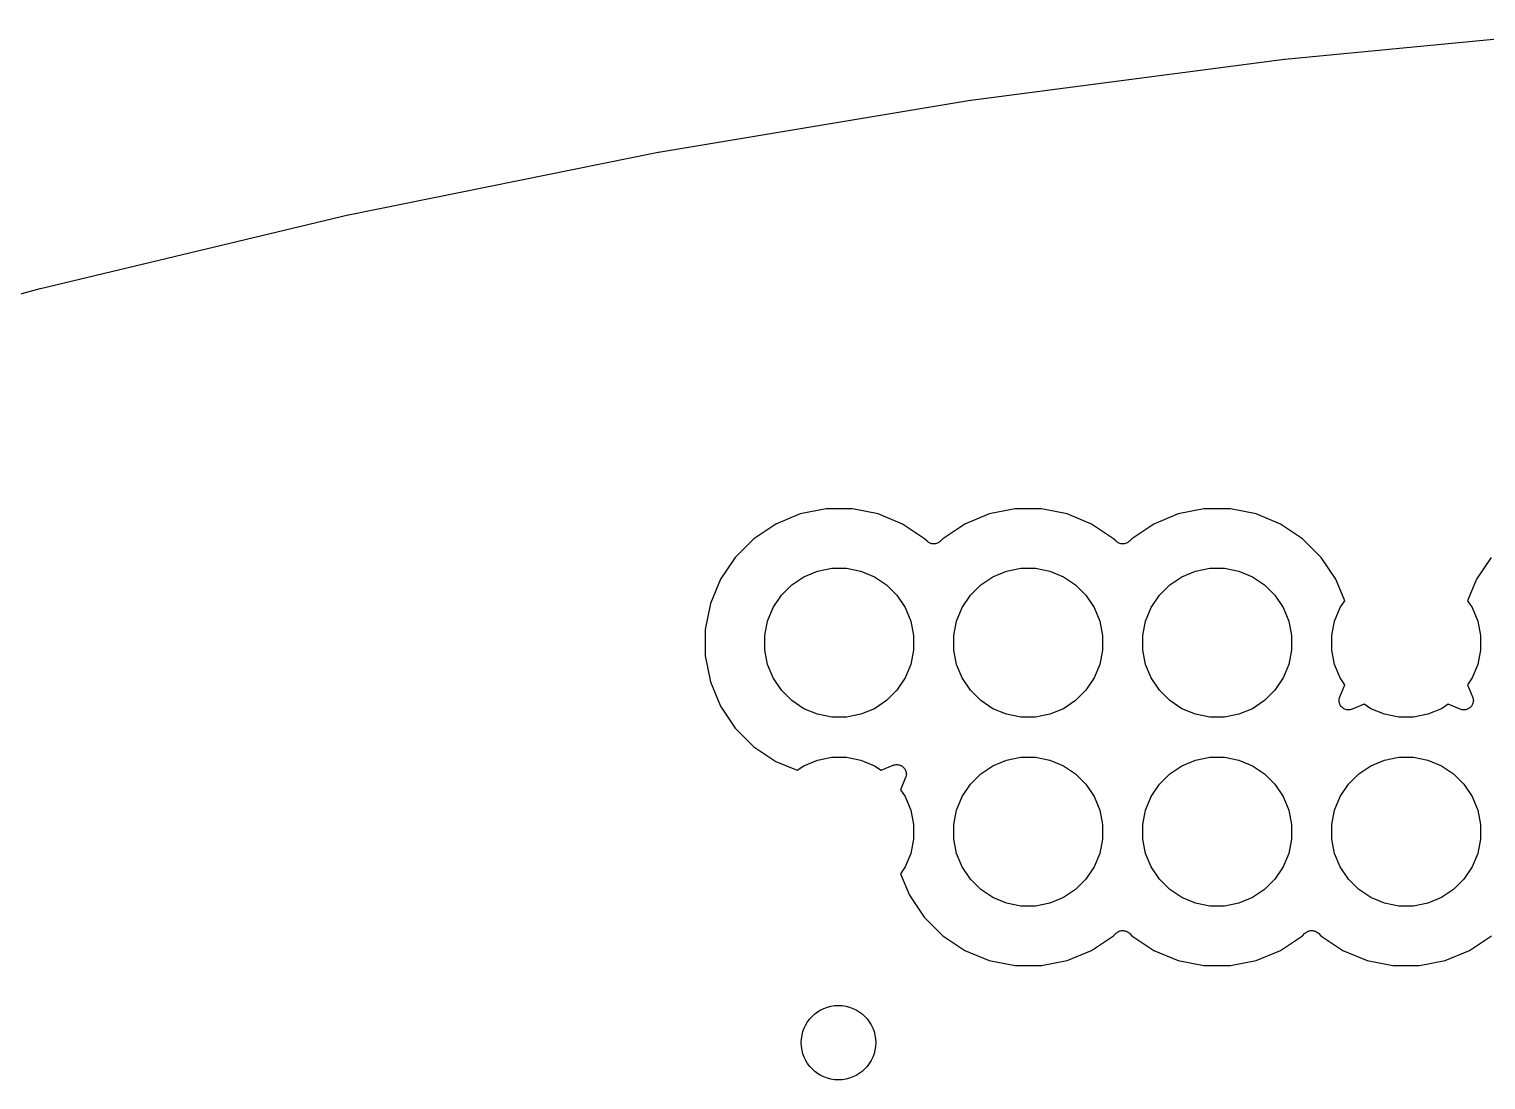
# Model space of a CAD drawing. Extents: x 3.33 to 7.3, y -2.56 to 0.24.
# Drawn here: x 4.556 to 5.327, y -0.333 to 0.223 of the extents above; entities that cross this region are included whole.
import ezdxf

# ---------------------------------------------------------------- set-up
doc = ezdxf.new("R2010")
doc.units = 0
doc.header["$MEASUREMENT"] = 0
doc.layers.add('BLACK', color=7, linetype='CONTINUOUS')

msp = doc.modelspace()

# ---------------------------------------------------------------- linework, layer by layer
at = {"layer": 'BLACK', "linetype": 'CONTINUOUS'}
for p, q in [((5.2208, 0.20663), (5.38735, 0.2225)), ((5.05472, 0.18494), (5.22062, 0.20661)), ((5.22062, 0.20661), (5.22069, 0.20662)), ((5.22069, 0.20662), (5.22075, 0.20662)), ((5.22075, 0.20662), (5.2208, 0.20663)), ((4.88951, 0.15747), (5.05455, 0.18492)), ((5.05455, 0.18492), (5.05462, 0.18493)), ((5.05462, 0.18493), (5.05467, 0.18493)), ((5.05467, 0.18493), (5.05472, 0.18494)), ((4.72535, 0.12425), (4.88933, 0.15744)), ((4.88933, 0.15744), (4.8894, 0.15745)), ((4.8894, 0.15745), (4.88946, 0.15746)), ((4.88946, 0.15746), (4.88951, 0.15747)), ((4.56245, 0.08532), (4.72518, 0.12421)), ((4.72518, 0.12421), (4.72525, 0.12423)), ((4.72525, 0.12423), (4.7253, 0.12423)), ((4.7253, 0.12423), (4.72535, 0.12425)), ((4.40101, 0.04073), (4.56228, 0.08528)), ((4.56228, 0.08528), (4.56235, 0.08529)), ((4.56235, 0.08529), (4.5624, 0.0853)), ((4.5624, 0.0853), (4.56245, 0.08532)), ((4.96437, -0.03402), (4.95147, -0.03936)), ((4.97806, -0.0313), (4.96437, -0.03402)), ((4.99202, -0.0313), (4.97806, -0.0313)), ((5.00571, -0.03402), (4.99202, -0.0313)), ((5.01861, -0.03936), (5.00571, -0.03402)), ((5.06437, -0.03402), (5.05147, -0.03936)), ((5.07806, -0.0313), (5.06437, -0.03402)), ((5.09202, -0.0313), (5.07806, -0.0313)), ((5.10571, -0.03402), (5.09202, -0.0313)), ((5.11861, -0.03936), (5.10571, -0.03402)), ((5.16437, -0.03402), (5.15147, -0.03936)), ((5.17806, -0.0313), (5.16437, -0.03402)), ((5.19202, -0.0313), (5.17806, -0.0313)), ((5.20571, -0.03402), (5.19202, -0.0313)), ((5.21861, -0.03936), (5.20571, -0.03402)), ((4.95147, -0.03936), (4.93986, -0.04712)), ((5.03021, -0.04712), (5.01861, -0.03936)), ((5.05147, -0.03936), (5.03986, -0.04712)), ((5.13021, -0.04712), (5.11861, -0.03936)), ((5.15147, -0.03936), (5.13986, -0.04712)), ((5.23021, -0.04712), (5.21861, -0.03936)), ((4.93986, -0.04712), (4.92999, -0.05699)), ((5.0315, -0.04841), (5.03021, -0.04712)), ((5.03187, -0.04871), (5.0315, -0.04841)), ((5.03223, -0.04901), (5.03187, -0.04871)), ((5.03224, -0.04902), (5.03223, -0.04901)), ((5.03226, -0.04903), (5.03224, -0.04902)), ((5.03267, -0.04925), (5.03226, -0.04903)), ((5.03309, -0.04948), (5.03267, -0.04925)), ((5.0331, -0.04948), (5.03309, -0.04948)), ((5.03312, -0.04949), (5.0331, -0.04948)), ((5.03357, -0.04963), (5.03312, -0.04949)), ((5.03402, -0.04977), (5.03357, -0.04963)), ((5.03403, -0.04977), (5.03402, -0.04977)), ((5.03405, -0.04978), (5.03403, -0.04977)), ((5.03452, -0.04982), (5.03405, -0.04978)), ((5.03499, -0.04987), (5.03452, -0.04982)), ((5.035, -0.04987), (5.03499, -0.04987)), ((5.03502, -0.04987), (5.035, -0.04987)), ((5.03549, -0.04983), (5.03502, -0.04987)), ((5.03596, -0.04979), (5.03549, -0.04983)), ((5.03598, -0.04978), (5.03596, -0.04979)), ((5.03599, -0.04978), (5.03598, -0.04978)), ((5.03644, -0.04965), (5.03599, -0.04978)), ((5.0369, -0.04952), (5.03644, -0.04965)), ((5.03691, -0.04951), (5.0369, -0.04952)), ((5.03693, -0.0495), (5.03691, -0.04951)), ((5.03735, -0.04928), (5.03693, -0.0495)), ((5.03776, -0.04907), (5.03735, -0.04928)), ((5.03778, -0.04906), (5.03776, -0.04907)), ((5.03779, -0.04905), (5.03778, -0.04906)), ((5.03816, -0.04875), (5.03779, -0.04905)), ((5.03853, -0.04846), (5.03816, -0.04875)), ((5.03855, -0.04844), (5.03853, -0.04846)), ((5.03857, -0.04841), (5.03855, -0.04843)), ((5.03855, -0.04843), (5.03855, -0.04843)), ((5.03855, -0.04843), (5.03855, -0.04844)), ((5.03986, -0.04712), (5.03857, -0.04841)), ((5.1315, -0.04841), (5.13021, -0.04712)), ((5.13187, -0.04871), (5.1315, -0.04841)), ((5.13223, -0.04901), (5.13187, -0.04871)), ((5.13224, -0.04902), (5.13223, -0.04901)), ((5.13226, -0.04903), (5.13224, -0.04902)), ((5.13267, -0.04925), (5.13226, -0.04903)), ((5.13309, -0.04948), (5.13267, -0.04925)), ((5.1331, -0.04948), (5.13309, -0.04948)), ((5.13312, -0.04949), (5.1331, -0.04948)), ((5.13357, -0.04963), (5.13312, -0.04949)), ((5.13402, -0.04977), (5.13357, -0.04963)), ((5.13403, -0.04977), (5.13402, -0.04977)), ((5.13405, -0.04978), (5.13403, -0.04977)), ((5.13452, -0.04982), (5.13405, -0.04978)), ((5.13499, -0.04987), (5.13452, -0.04982)), ((5.135, -0.04987), (5.13499, -0.04987)), ((5.13502, -0.04987), (5.135, -0.04987)), ((5.13549, -0.04983), (5.13502, -0.04987)), ((5.13596, -0.04979), (5.13549, -0.04983)), ((5.13598, -0.04978), (5.13596, -0.04979)), ((5.13599, -0.04978), (5.13598, -0.04978)), ((5.13644, -0.04965), (5.13599, -0.04978)), ((5.1369, -0.04952), (5.13644, -0.04965)), ((5.13691, -0.04951), (5.1369, -0.04952)), ((5.13693, -0.0495), (5.13691, -0.04951)), ((5.13735, -0.04928), (5.13693, -0.0495)), ((5.13776, -0.04907), (5.13735, -0.04928)), ((5.13778, -0.04906), (5.13776, -0.04907)), ((5.13779, -0.04905), (5.13778, -0.04906)), ((5.13816, -0.04875), (5.13779, -0.04905)), ((5.13853, -0.04846), (5.13816, -0.04875)), ((5.13855, -0.04844), (5.13853, -0.04846)), ((5.13857, -0.04841), (5.13855, -0.04843)), ((5.13855, -0.04843), (5.13855, -0.04843)), ((5.13855, -0.04843), (5.13855, -0.04844)), ((5.13986, -0.04712), (5.13857, -0.04841)), ((5.24008, -0.05699), (5.23021, -0.04712)), ((4.92999, -0.05699), (4.92224, -0.0686)), ((5.24784, -0.0686), (5.24008, -0.05699)), ((5.32999, -0.05699), (5.32224, -0.0686)), ((4.92224, -0.0686), (4.9169, -0.08149)), ((4.95994, -0.07158), (4.96639, -0.06728)), ((4.96639, -0.06728), (4.97356, -0.06431)), ((4.97356, -0.06431), (4.98116, -0.0628)), ((4.98116, -0.0628), (4.98892, -0.0628)), ((4.98892, -0.0628), (4.99652, -0.06431)), ((4.99652, -0.06431), (5.00369, -0.06728)), ((5.00369, -0.06728), (5.01014, -0.07158)), ((5.05994, -0.07158), (5.06639, -0.06728)), ((5.06639, -0.06728), (5.07356, -0.06431)), ((5.07356, -0.06431), (5.08116, -0.0628)), ((5.08116, -0.0628), (5.08892, -0.0628)), ((5.08892, -0.0628), (5.09652, -0.06431)), ((5.09652, -0.06431), (5.10369, -0.06728)), ((5.10369, -0.06728), (5.11014, -0.07158)), ((5.15994, -0.07158), (5.16639, -0.06728)), ((5.16639, -0.06728), (5.17356, -0.06431)), ((5.17356, -0.06431), (5.18116, -0.0628)), ((5.18116, -0.0628), (5.18892, -0.0628)), ((5.18892, -0.0628), (5.19652, -0.06431)), ((5.19652, -0.06431), (5.20369, -0.06728)), ((5.20369, -0.06728), (5.21014, -0.07158)), ((5.25254, -0.07994), (5.24784, -0.0686)), ((5.32224, -0.0686), (5.31754, -0.07994)), ((4.95015, -0.08352), (4.95446, -0.07707)), ((4.95446, -0.07707), (4.95994, -0.07158)), ((5.01014, -0.07158), (5.01562, -0.07707)), ((5.01562, -0.07707), (5.01993, -0.08352)), ((5.05015, -0.08352), (5.05446, -0.07707)), ((5.05446, -0.07707), (5.05994, -0.07158)), ((5.11014, -0.07158), (5.11562, -0.07707)), ((5.11562, -0.07707), (5.11993, -0.08352)), ((5.15015, -0.08352), (5.15446, -0.07707)), ((5.15446, -0.07707), (5.15994, -0.07158)), ((5.21014, -0.07158), (5.21562, -0.07707)), ((5.21562, -0.07707), (5.21993, -0.08352)), ((4.9169, -0.08149), (4.91417, -0.09519)), ((4.94718, -0.09068), (4.95015, -0.08352)), ((5.01993, -0.08352), (5.0229, -0.09068)), ((5.04718, -0.09068), (5.05015, -0.08352)), ((5.11993, -0.08352), (5.1229, -0.09068)), ((5.14718, -0.09068), (5.15015, -0.08352)), ((5.21993, -0.08352), (5.2229, -0.09068)), ((5.24718, -0.09068), (5.25015, -0.08352)), ((5.25015, -0.08352), (5.25254, -0.07994)), ((5.31754, -0.07994), (5.31993, -0.08352)), ((5.31993, -0.08352), (5.3229, -0.09068)), ((4.94567, -0.09829), (4.94718, -0.09068)), ((5.0229, -0.09068), (5.02441, -0.09829)), ((5.04567, -0.09829), (5.04718, -0.09068)), ((5.1229, -0.09068), (5.12441, -0.09829)), ((5.14567, -0.09829), (5.14718, -0.09068)), ((5.2229, -0.09068), (5.22441, -0.09829)), ((5.24567, -0.09829), (5.24718, -0.09068)), ((5.3229, -0.09068), (5.32441, -0.09829)), ((4.91417, -0.09519), (4.91417, -0.10915)), ((4.94567, -0.10604), (4.94567, -0.09829)), ((5.02441, -0.09829), (5.02441, -0.10604)), ((5.04567, -0.10604), (5.04567, -0.09829)), ((5.12441, -0.09829), (5.12441, -0.10604)), ((5.14567, -0.10604), (5.14567, -0.09829)), ((5.22441, -0.09829), (5.22441, -0.10604)), ((5.24567, -0.10604), (5.24567, -0.09829)), ((5.32441, -0.09829), (5.32441, -0.10604)), ((4.94718, -0.11365), (4.94567, -0.10604)), ((5.02441, -0.10604), (5.0229, -0.11365)), ((5.04718, -0.11365), (5.04567, -0.10604)), ((5.12441, -0.10604), (5.1229, -0.11365)), ((5.14718, -0.11365), (5.14567, -0.10604)), ((5.22441, -0.10604), (5.2229, -0.11365)), ((5.24718, -0.11365), (5.24567, -0.10604)), ((5.32441, -0.10604), (5.3229, -0.11365)), ((4.91417, -0.10915), (4.9169, -0.12284)), ((4.95015, -0.12081), (4.94718, -0.11365)), ((5.0229, -0.11365), (5.01993, -0.12081)), ((5.05015, -0.12081), (5.04718, -0.11365)), ((5.1229, -0.11365), (5.11993, -0.12081)), ((5.15015, -0.12081), (5.14718, -0.11365)), ((5.2229, -0.11365), (5.21993, -0.12081)), ((5.25015, -0.12081), (5.24718, -0.11365)), ((5.3229, -0.11365), (5.31993, -0.12081)), ((4.9169, -0.12284), (4.92224, -0.13573)), ((4.95446, -0.12726), (4.95015, -0.12081)), ((5.01993, -0.12081), (5.01562, -0.12726)), ((5.05446, -0.12726), (5.05015, -0.12081)), ((5.11993, -0.12081), (5.11562, -0.12726)), ((5.15446, -0.12726), (5.15015, -0.12081)), ((5.21993, -0.12081), (5.21562, -0.12726)), ((5.25254, -0.12439), (5.25015, -0.12081)), ((5.31993, -0.12081), (5.31754, -0.12439)), ((4.95994, -0.13275), (4.95446, -0.12726)), ((5.01562, -0.12726), (5.01014, -0.13275)), ((5.05994, -0.13275), (5.05446, -0.12726)), ((5.11562, -0.12726), (5.11014, -0.13275)), ((5.15994, -0.13275), (5.15446, -0.12726)), ((5.21562, -0.12726), (5.21014, -0.13275)), ((5.24975, -0.13124), (5.24989, -0.13078)), ((5.24989, -0.13078), (5.25254, -0.12439)), ((5.31754, -0.12439), (5.32019, -0.13078)), ((5.32019, -0.13078), (5.32021, -0.13083)), ((5.32021, -0.13083), (5.32021, -0.13083)), ((5.32021, -0.13083), (5.32021, -0.13083)), ((5.32021, -0.13083), (5.32021, -0.13084)), ((5.32021, -0.13084), (5.32035, -0.13131)), ((4.92224, -0.13573), (4.92999, -0.14734)), ((4.96639, -0.13706), (4.95994, -0.13275)), ((4.97356, -0.14002), (4.96639, -0.13706)), ((5.00369, -0.13706), (4.99652, -0.14002)), ((5.01014, -0.13275), (5.00369, -0.13706)), ((5.06639, -0.13706), (5.05994, -0.13275)), ((5.07356, -0.14002), (5.06639, -0.13706)), ((5.10369, -0.13706), (5.09652, -0.14002)), ((5.11014, -0.13275), (5.10369, -0.13706)), ((5.16639, -0.13706), (5.15994, -0.13275)), ((5.17356, -0.14002), (5.16639, -0.13706)), ((5.20369, -0.13706), (5.19652, -0.14002)), ((5.21014, -0.13275), (5.20369, -0.13706)), ((5.24951, -0.13267), (5.24956, -0.1322)), ((5.24951, -0.13268), (5.24951, -0.13267)), ((5.24956, -0.13316), (5.24951, -0.13268)), ((5.24951, -0.13268), (5.24951, -0.13268)), ((5.24956, -0.1322), (5.24961, -0.13171)), ((5.2496, -0.13364), (5.24956, -0.13316)), ((5.2496, -0.13365), (5.2496, -0.13364)), ((5.2496, -0.13366), (5.2496, -0.13365)), ((5.24974, -0.13411), (5.2496, -0.13366)), ((5.24961, -0.1317), (5.24975, -0.13124)), ((5.24961, -0.13171), (5.24961, -0.1317)), ((5.24961, -0.1317), (5.24961, -0.1317)), ((5.24988, -0.13458), (5.24974, -0.13411)), ((5.24989, -0.13459), (5.24988, -0.13458)), ((5.24988, -0.13458), (5.24988, -0.13458)), ((5.25011, -0.13502), (5.24989, -0.13459)), ((5.25033, -0.13544), (5.25011, -0.13502)), ((5.25034, -0.13545), (5.25033, -0.13544)), ((5.25065, -0.13583), (5.25034, -0.13545)), ((5.25034, -0.13545), (5.25034, -0.13545)), ((5.25094, -0.1362), (5.25065, -0.13583)), ((5.25095, -0.1362), (5.25094, -0.1362)), ((5.25096, -0.13621), (5.25095, -0.1362)), ((5.25133, -0.13652), (5.25096, -0.13621)), ((5.25169, -0.13682), (5.25133, -0.13652)), ((5.2517, -0.13683), (5.25169, -0.13682)), ((5.25171, -0.13683), (5.2517, -0.13683)), ((5.25213, -0.13706), (5.25171, -0.13683)), ((5.25255, -0.13729), (5.25213, -0.13706)), ((5.25256, -0.1373), (5.25255, -0.13729)), ((5.25257, -0.1373), (5.25256, -0.1373)), ((5.25302, -0.13744), (5.25257, -0.1373)), ((5.25348, -0.13759), (5.25302, -0.13744)), ((5.25349, -0.13759), (5.25348, -0.13759)), ((5.2535, -0.13759), (5.25349, -0.13759)), ((5.25398, -0.13764), (5.2535, -0.13759)), ((5.25445, -0.13769), (5.25398, -0.13764)), ((5.25446, -0.13769), (5.25445, -0.13769)), ((5.25447, -0.13769), (5.25446, -0.13769)), ((5.25494, -0.13765), (5.25447, -0.13769)), ((5.25542, -0.13761), (5.25494, -0.13765)), ((5.25543, -0.13761), (5.25542, -0.13761)), ((5.25544, -0.13761), (5.25543, -0.13761)), ((5.25589, -0.13747), (5.25544, -0.13761)), ((5.25636, -0.13734), (5.25589, -0.13747)), ((5.25638, -0.13733), (5.25636, -0.13734)), ((5.25642, -0.13731), (5.25638, -0.13733)), ((5.25638, -0.13733), (5.25638, -0.13733)), ((5.25638, -0.13733), (5.25638, -0.13733)), ((5.26282, -0.13467), (5.25642, -0.13731)), ((5.26639, -0.13706), (5.26282, -0.13467)), ((5.27356, -0.14002), (5.26639, -0.13706)), ((5.30369, -0.13706), (5.29652, -0.14002)), ((5.30726, -0.13467), (5.30369, -0.13706)), ((5.31365, -0.13731), (5.30726, -0.13467)), ((5.31412, -0.13745), (5.31365, -0.13731)), ((5.31457, -0.13759), (5.31412, -0.13745)), ((5.31458, -0.13759), (5.31457, -0.13759)), ((5.31459, -0.1376), (5.31458, -0.13759)), ((5.31506, -0.13764), (5.31459, -0.1376)), ((5.31554, -0.13769), (5.31506, -0.13764)), ((5.31555, -0.13769), (5.31554, -0.13769)), ((5.31556, -0.13769), (5.31555, -0.13769)), ((5.31603, -0.13765), (5.31556, -0.13769)), ((5.31651, -0.1376), (5.31603, -0.13765)), ((5.31652, -0.1376), (5.31651, -0.1376)), ((5.31653, -0.1376), (5.31652, -0.1376)), ((5.31699, -0.13746), (5.31653, -0.1376)), ((5.31745, -0.13733), (5.31699, -0.13746)), ((5.31746, -0.13732), (5.31745, -0.13733)), ((5.31789, -0.13709), (5.31746, -0.13732)), ((5.31746, -0.13732), (5.31746, -0.13732)), ((5.31831, -0.13687), (5.31789, -0.13709)), ((5.31832, -0.13687), (5.31831, -0.13687)), ((5.31833, -0.13686), (5.31832, -0.13687)), ((5.3187, -0.13656), (5.31833, -0.13686)), ((5.31907, -0.13626), (5.3187, -0.13656)), ((5.31908, -0.13625), (5.31907, -0.13626)), ((5.31939, -0.13588), (5.31908, -0.13625)), ((5.31908, -0.13625), (5.31908, -0.13625)), ((5.3197, -0.13551), (5.31939, -0.13588)), ((5.31971, -0.1355), (5.3197, -0.1355)), ((5.3197, -0.1355), (5.3197, -0.13551)), ((5.31993, -0.13508), (5.31971, -0.1355)), ((5.32017, -0.13465), (5.31993, -0.13508)), ((5.32032, -0.13418), (5.32017, -0.13464)), ((5.32017, -0.13464), (5.32017, -0.13465)), ((5.32017, -0.13465), (5.32017, -0.13465)), ((5.32046, -0.13373), (5.32032, -0.13418)), ((5.32035, -0.13131), (5.32048, -0.13176)), ((5.32052, -0.13323), (5.32046, -0.13371)), ((5.32046, -0.13371), (5.32046, -0.13372)), ((5.32046, -0.13372), (5.32046, -0.13373)), ((5.32048, -0.13176), (5.32048, -0.13177)), ((5.32048, -0.13177), (5.32048, -0.13178)), ((5.32048, -0.13178), (5.32052, -0.13226)), ((5.32052, -0.13226), (5.32057, -0.13274)), ((5.32057, -0.13276), (5.32052, -0.13323)), ((5.32057, -0.13274), (5.32057, -0.13275)), ((5.32057, -0.13275), (5.32057, -0.13276)), ((4.98116, -0.14153), (4.97356, -0.14002)), ((4.98892, -0.14153), (4.98116, -0.14153)), ((4.99652, -0.14002), (4.98892, -0.14153)), ((5.08116, -0.14153), (5.07356, -0.14002)), ((5.08892, -0.14153), (5.08116, -0.14153)), ((5.09652, -0.14002), (5.08892, -0.14153)), ((5.18116, -0.14153), (5.17356, -0.14002)), ((5.18892, -0.14153), (5.18116, -0.14153)), ((5.19652, -0.14002), (5.18892, -0.14153)), ((5.28116, -0.14153), (5.27356, -0.14002)), ((5.28892, -0.14153), (5.28116, -0.14153)), ((5.29652, -0.14002), (5.28892, -0.14153)), ((4.92999, -0.14734), (4.93986, -0.15721)), ((4.93986, -0.15721), (4.95147, -0.16497)), ((4.95147, -0.16497), (4.96282, -0.16967)), ((4.96282, -0.16967), (4.96639, -0.16728)), ((4.96639, -0.16728), (4.97356, -0.16431)), ((4.97356, -0.16431), (4.98116, -0.16279)), ((4.98116, -0.16279), (4.98892, -0.16279)), ((4.98892, -0.16279), (4.99652, -0.16431)), ((4.99652, -0.16431), (5.00369, -0.16728)), ((5.00369, -0.16728), (5.00726, -0.16967)), ((5.00726, -0.16967), (5.01365, -0.16702)), ((5.01365, -0.16702), (5.0137, -0.167)), ((5.0137, -0.167), (5.01372, -0.16699)), ((5.0137, -0.167), (5.0137, -0.167)), ((5.0137, -0.167), (5.0137, -0.167)), ((5.01372, -0.16699), (5.01418, -0.16686)), ((5.01418, -0.16686), (5.01464, -0.16672)), ((5.01464, -0.16672), (5.01465, -0.16672)), ((5.01465, -0.16672), (5.01466, -0.16672)), ((5.01466, -0.16672), (5.01513, -0.16668)), ((5.01513, -0.16668), (5.01561, -0.16664)), ((5.01561, -0.16664), (5.01562, -0.16664)), ((5.01562, -0.16664), (5.01563, -0.16664)), ((5.01563, -0.16664), (5.0161, -0.16669)), ((5.0161, -0.16669), (5.01658, -0.16674)), ((5.01658, -0.16674), (5.01659, -0.16674)), ((5.01659, -0.16674), (5.0166, -0.16675)), ((5.0166, -0.16675), (5.01706, -0.16689)), ((5.01706, -0.16689), (5.01751, -0.16703)), ((5.01751, -0.16703), (5.01752, -0.16703)), ((5.01752, -0.16703), (5.01753, -0.16704)), ((5.01753, -0.16704), (5.01795, -0.16727)), ((5.01795, -0.16727), (5.01837, -0.1675)), ((5.01837, -0.1675), (5.01838, -0.1675)), ((5.01838, -0.1675), (5.01839, -0.16751)), ((5.01839, -0.16751), (5.01875, -0.16781)), ((5.01875, -0.16781), (5.01912, -0.16812)), ((5.01912, -0.16812), (5.01913, -0.16813)), ((5.01913, -0.16813), (5.01913, -0.16813)), ((5.01913, -0.16813), (5.01943, -0.1685)), ((5.01943, -0.1685), (5.01974, -0.16888)), ((5.01974, -0.16888), (5.01974, -0.16889)), ((5.01974, -0.16889), (5.01975, -0.16889)), ((5.01975, -0.16889), (5.01997, -0.16931)), ((5.01997, -0.16931), (5.02019, -0.16974)), ((5.05994, -0.17158), (5.06639, -0.16728)), ((5.06639, -0.16728), (5.07356, -0.16431)), ((5.07356, -0.16431), (5.08116, -0.16279)), ((5.08116, -0.16279), (5.08892, -0.16279)), ((5.08892, -0.16279), (5.09652, -0.16431)), ((5.09652, -0.16431), (5.10369, -0.16728)), ((5.10369, -0.16728), (5.11014, -0.17158)), ((5.15994, -0.17158), (5.16639, -0.16728)), ((5.16639, -0.16728), (5.17356, -0.16431)), ((5.17356, -0.16431), (5.18116, -0.16279)), ((5.18116, -0.16279), (5.18892, -0.16279)), ((5.18892, -0.16279), (5.19652, -0.16431)), ((5.19652, -0.16431), (5.20369, -0.16728)), ((5.20369, -0.16728), (5.21014, -0.17158)), ((5.25994, -0.17158), (5.26639, -0.16728)), ((5.26639, -0.16728), (5.27356, -0.16431)), ((5.27356, -0.16431), (5.28116, -0.16279)), ((5.28116, -0.16279), (5.28892, -0.16279)), ((5.28892, -0.16279), (5.29652, -0.16431)), ((5.29652, -0.16431), (5.30369, -0.16728)), ((5.30369, -0.16728), (5.31014, -0.17158)), ((5.02019, -0.17355), (5.01754, -0.17994)), ((5.02019, -0.16974), (5.0202, -0.16975)), ((5.02033, -0.17308), (5.02019, -0.17355)), ((5.0202, -0.16975), (5.0202, -0.16976)), ((5.0202, -0.16976), (5.02034, -0.17022)), ((5.02047, -0.17263), (5.02033, -0.17308)), ((5.02034, -0.17022), (5.02047, -0.17067)), ((5.02047, -0.17067), (5.02047, -0.17068)), ((5.02047, -0.17068), (5.02048, -0.17069)), ((5.02052, -0.17214), (5.02047, -0.17262)), ((5.02047, -0.17262), (5.02047, -0.17263)), ((5.02047, -0.17263), (5.02047, -0.17263)), ((5.02048, -0.17069), (5.02052, -0.17117)), ((5.02052, -0.17117), (5.02057, -0.17165)), ((5.02057, -0.17166), (5.02052, -0.17214)), ((5.02057, -0.17165), (5.02057, -0.17165)), ((5.02057, -0.17165), (5.02057, -0.17166)), ((5.05015, -0.18352), (5.05446, -0.17707)), ((5.05446, -0.17707), (5.05994, -0.17158)), ((5.11014, -0.17158), (5.11562, -0.17707)), ((5.11562, -0.17707), (5.11993, -0.18352)), ((5.15015, -0.18352), (5.15446, -0.17707)), ((5.15446, -0.17707), (5.15994, -0.17158)), ((5.21014, -0.17158), (5.21562, -0.17707)), ((5.21562, -0.17707), (5.21993, -0.18352)), ((5.25015, -0.18352), (5.25446, -0.17707)), ((5.25446, -0.17707), (5.25994, -0.17158)), ((5.31014, -0.17158), (5.31562, -0.17707)), ((5.31562, -0.17707), (5.31993, -0.18352)), ((5.01754, -0.17994), (5.01993, -0.18352)), ((5.01993, -0.18352), (5.0229, -0.19068)), ((5.04718, -0.19068), (5.05015, -0.18352)), ((5.11993, -0.18352), (5.1229, -0.19068)), ((5.14718, -0.19068), (5.15015, -0.18352)), ((5.21993, -0.18352), (5.2229, -0.19068)), ((5.24718, -0.19068), (5.25015, -0.18352)), ((5.31993, -0.18352), (5.3229, -0.19068)), ((5.0229, -0.19068), (5.02441, -0.19829)), ((5.04567, -0.19829), (5.04718, -0.19068)), ((5.1229, -0.19068), (5.12441, -0.19829)), ((5.14567, -0.19829), (5.14718, -0.19068)), ((5.2229, -0.19068), (5.22441, -0.19829)), ((5.24567, -0.19829), (5.24718, -0.19068)), ((5.3229, -0.19068), (5.32441, -0.19829)), ((5.02441, -0.19829), (5.02441, -0.20604)), ((5.04567, -0.20604), (5.04567, -0.19829)), ((5.12441, -0.19829), (5.12441, -0.20604)), ((5.14567, -0.20604), (5.14567, -0.19829)), ((5.22441, -0.19829), (5.22441, -0.20604)), ((5.24567, -0.20604), (5.24567, -0.19829)), ((5.32441, -0.19829), (5.32441, -0.20604)), ((5.02441, -0.20604), (5.0229, -0.21365)), ((5.04718, -0.21365), (5.04567, -0.20604)), ((5.12441, -0.20604), (5.1229, -0.21365)), ((5.14718, -0.21365), (5.14567, -0.20604)), ((5.22441, -0.20604), (5.2229, -0.21365)), ((5.24718, -0.21365), (5.24567, -0.20604)), ((5.32441, -0.20604), (5.3229, -0.21365)), ((5.0229, -0.21365), (5.01993, -0.22081)), ((5.05015, -0.22081), (5.04718, -0.21365)), ((5.1229, -0.21365), (5.11993, -0.22081)), ((5.15015, -0.22081), (5.14718, -0.21365)), ((5.2229, -0.21365), (5.21993, -0.22081)), ((5.25015, -0.22081), (5.24718, -0.21365)), ((5.3229, -0.21365), (5.31993, -0.22081)), ((5.01993, -0.22081), (5.01754, -0.22439)), ((5.05446, -0.22726), (5.05015, -0.22081)), ((5.11993, -0.22081), (5.11562, -0.22726)), ((5.15446, -0.22726), (5.15015, -0.22081)), ((5.21993, -0.22081), (5.21562, -0.22726)), ((5.25446, -0.22726), (5.25015, -0.22081)), ((5.31993, -0.22081), (5.31562, -0.22726)), ((5.01754, -0.22439), (5.02224, -0.23573)), ((5.05994, -0.23275), (5.05446, -0.22726)), ((5.11562, -0.22726), (5.11014, -0.23275)), ((5.15994, -0.23275), (5.15446, -0.22726)), ((5.21562, -0.22726), (5.21014, -0.23275)), ((5.25994, -0.23275), (5.25446, -0.22726)), ((5.31562, -0.22726), (5.31014, -0.23275)), ((5.02224, -0.23573), (5.02999, -0.24734)), ((5.06639, -0.23705), (5.05994, -0.23275)), ((5.07356, -0.24002), (5.06639, -0.23705)), ((5.10369, -0.23705), (5.09652, -0.24002)), ((5.11014, -0.23275), (5.10369, -0.23705)), ((5.16639, -0.23705), (5.15994, -0.23275)), ((5.17356, -0.24002), (5.16639, -0.23705)), ((5.20369, -0.23705), (5.19652, -0.24002)), ((5.21014, -0.23275), (5.20369, -0.23705)), ((5.26639, -0.23705), (5.25994, -0.23275)), ((5.27356, -0.24002), (5.26639, -0.23705)), ((5.30369, -0.23705), (5.29652, -0.24002)), ((5.31014, -0.23275), (5.30369, -0.23705)), ((5.08116, -0.24153), (5.07356, -0.24002)), ((5.08892, -0.24153), (5.08116, -0.24153)), ((5.09652, -0.24002), (5.08892, -0.24153)), ((5.18116, -0.24153), (5.17356, -0.24002)), ((5.18892, -0.24153), (5.18116, -0.24153)), ((5.19652, -0.24002), (5.18892, -0.24153)), ((5.28116, -0.24153), (5.27356, -0.24002)), ((5.28892, -0.24153), (5.28116, -0.24153)), ((5.29652, -0.24002), (5.28892, -0.24153)), ((5.02999, -0.24734), (5.03986, -0.25721)), ((5.03986, -0.25721), (5.05147, -0.26497)), ((5.11861, -0.26497), (5.13021, -0.25721)), ((5.13021, -0.25721), (5.1315, -0.25592)), ((5.1315, -0.25592), (5.13153, -0.2559)), ((5.13153, -0.25589), (5.13155, -0.25587)), ((5.13153, -0.2559), (5.13153, -0.25589)), ((5.13153, -0.2559), (5.13153, -0.2559)), ((5.13155, -0.25587), (5.13192, -0.25558)), ((5.13192, -0.25558), (5.13229, -0.25528)), ((5.13229, -0.25528), (5.1323, -0.25527)), ((5.1323, -0.25527), (5.13232, -0.25526)), ((5.13232, -0.25526), (5.13273, -0.25505)), ((5.13273, -0.25505), (5.13315, -0.25483)), ((5.13315, -0.25483), (5.13317, -0.25482)), ((5.13317, -0.25482), (5.13318, -0.25481)), ((5.13318, -0.25481), (5.13364, -0.25468)), ((5.13364, -0.25468), (5.13409, -0.25455)), ((5.13409, -0.25455), (5.1341, -0.25455)), ((5.1341, -0.25455), (5.13412, -0.25454)), ((5.13412, -0.25454), (5.13459, -0.2545)), ((5.13459, -0.2545), (5.13506, -0.25446)), ((5.13506, -0.25446), (5.13507, -0.25446)), ((5.13507, -0.25446), (5.13509, -0.25446)), ((5.13509, -0.25446), (5.13556, -0.25451)), ((5.13556, -0.25451), (5.13603, -0.25455)), ((5.13603, -0.25455), (5.13604, -0.25456)), ((5.13604, -0.25456), (5.13606, -0.25456)), ((5.13606, -0.25456), (5.13651, -0.2547)), ((5.13651, -0.2547), (5.13696, -0.25484)), ((5.13696, -0.25484), (5.13698, -0.25485)), ((5.13698, -0.25485), (5.13699, -0.25485)), ((5.13699, -0.25485), (5.13741, -0.25508)), ((5.13741, -0.25508), (5.13782, -0.2553)), ((5.13782, -0.2553), (5.13783, -0.25531)), ((5.13783, -0.25531), (5.13785, -0.25532)), ((5.13785, -0.25532), (5.13821, -0.25562)), ((5.13821, -0.25562), (5.13857, -0.25592)), ((5.13857, -0.25592), (5.13986, -0.25721)), ((5.13986, -0.25721), (5.15147, -0.26497)), ((5.21861, -0.26497), (5.23021, -0.25721)), ((5.23021, -0.25721), (5.2315, -0.25592)), ((5.2315, -0.25592), (5.23153, -0.2559)), ((5.23153, -0.25589), (5.23155, -0.25587)), ((5.23153, -0.2559), (5.23153, -0.25589)), ((5.23153, -0.2559), (5.23153, -0.2559)), ((5.23155, -0.25587), (5.23192, -0.25558)), ((5.23192, -0.25558), (5.23229, -0.25528)), ((5.23229, -0.25528), (5.2323, -0.25527)), ((5.2323, -0.25527), (5.23232, -0.25526)), ((5.23232, -0.25526), (5.23273, -0.25505)), ((5.23273, -0.25505), (5.23315, -0.25483)), ((5.23315, -0.25483), (5.23317, -0.25482)), ((5.23317, -0.25482), (5.23318, -0.25481)), ((5.23318, -0.25481), (5.23364, -0.25468)), ((5.23364, -0.25468), (5.23409, -0.25455)), ((5.23409, -0.25455), (5.2341, -0.25455)), ((5.2341, -0.25455), (5.23412, -0.25454)), ((5.23412, -0.25454), (5.23459, -0.2545)), ((5.23459, -0.2545), (5.23506, -0.25446)), ((5.23506, -0.25446), (5.23507, -0.25446)), ((5.23507, -0.25446), (5.23509, -0.25446)), ((5.23509, -0.25446), (5.23556, -0.25451)), ((5.23556, -0.25451), (5.23603, -0.25455)), ((5.23603, -0.25455), (5.23604, -0.25456)), ((5.23604, -0.25456), (5.23606, -0.25456)), ((5.23606, -0.25456), (5.23651, -0.2547)), ((5.23651, -0.2547), (5.23696, -0.25484)), ((5.23696, -0.25484), (5.23698, -0.25485)), ((5.23698, -0.25485), (5.23699, -0.25485)), ((5.23699, -0.25485), (5.23741, -0.25508)), ((5.23741, -0.25508), (5.23782, -0.2553)), ((5.23782, -0.2553), (5.23783, -0.25531)), ((5.23783, -0.25531), (5.23785, -0.25532)), ((5.23785, -0.25532), (5.23821, -0.25562)), ((5.23821, -0.25562), (5.23857, -0.25592)), ((5.23857, -0.25592), (5.23986, -0.25721)), ((5.23986, -0.25721), (5.25147, -0.26497)), ((5.31861, -0.26497), (5.33021, -0.25721)), ((5.05147, -0.26497), (5.06437, -0.27031)), ((5.10571, -0.27031), (5.11861, -0.26497)), ((5.15147, -0.26497), (5.16437, -0.27031)), ((5.20571, -0.27031), (5.21861, -0.26497)), ((5.25147, -0.26497), (5.26437, -0.27031)), ((5.30571, -0.27031), (5.31861, -0.26497)), ((5.06437, -0.27031), (5.07806, -0.27303)), ((5.07806, -0.27303), (5.09202, -0.27303)), ((5.09202, -0.27303), (5.10571, -0.27031)), ((5.16437, -0.27031), (5.17806, -0.27303)), ((5.17806, -0.27303), (5.19202, -0.27303)), ((5.19202, -0.27303), (5.20571, -0.27031)), ((5.26437, -0.27031), (5.27806, -0.27303)), ((5.27806, -0.27303), (5.29202, -0.27303)), ((5.29202, -0.27303), (5.30571, -0.27031))]:
    msp.add_line(p, q, dxfattribs=at)
at = {"layer": 'BLACK'}
msp.add_circle((4.98465, -0.31378), 0.01969, dxfattribs=at)

doc.saveas('drawing.dxf')
